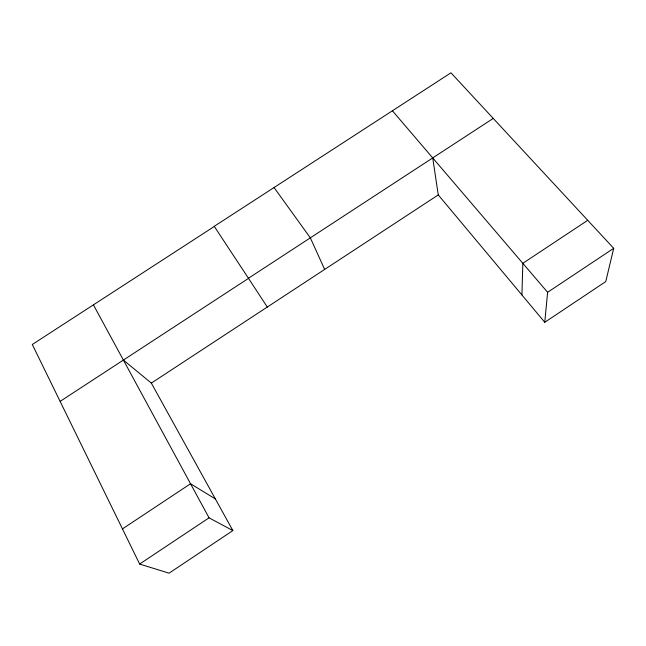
<?xml version="1.0" encoding="UTF-8"?>
<svg xmlns="http://www.w3.org/2000/svg" width="646" height="646" viewBox="0 0 646 646"><rect width="100%" height="100%" fill="white"/><g stroke="black" fill="none" stroke-linecap="round" stroke-linejoin="round"><path stroke-width="0.97" d="M521.92 294.972L522.832 263.326L587.723 220.302M60.118 401.384L248.516 278.361L214.238 226.326L450.956 72.812L613.7 248.306L605.762 281.583L544.764 322.297L547.614 292.307L392.413 110.781M123.386 360.064L151.342 383.102L232.859 530.584L169.05 573.188L139.641 564.047L32.3 344.488L214.319 226.447M547.614 292.307L613.7 248.306M139.641 564.047L209.046 517.834L232.859 530.584M122.457 528.896L190.546 483.757L215.352 498.914M151.342 383.102L438.263 194.914L432.723 157.931M493.237 118.412L248.444 278.256L267.307 307.092M438.263 194.914L544.764 322.297M274.057 187.534L310.33 237.849L324.647 269.382M93.412 304.855L209.046 517.834"/></g></svg>
